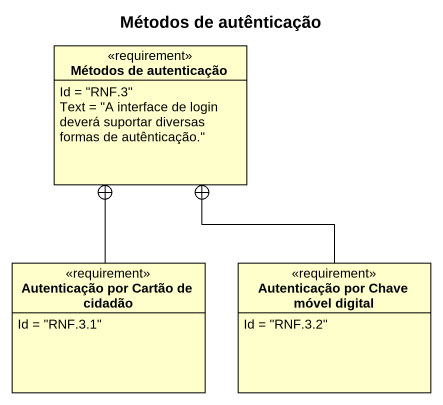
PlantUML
@startuml
title Métodos de autênticação
hide circle
hide empty members
class "Métodos de autenticação" as Métodos_de_autenticação <<requirement>> {
  Id = "RNF.3"
  Text = "A interface de login deverá suportar diversas formas de autênticação."
}
class "Autenticação por Cartão de cidadão" as Autenticação_por_Cartão_de <<requirement>> {
  Id = "RNF.3.1"
}
class "Autenticação por Chave móvel digital" as Autenticação_por_Chave <<requirement>> {
  Id = "RNF.3.2"
}
Autenticação_por_Cartão_de -up-+ Métodos_de_autenticação
Autenticação_por_Chave -up-+ Métodos_de_autenticação
@enduml
